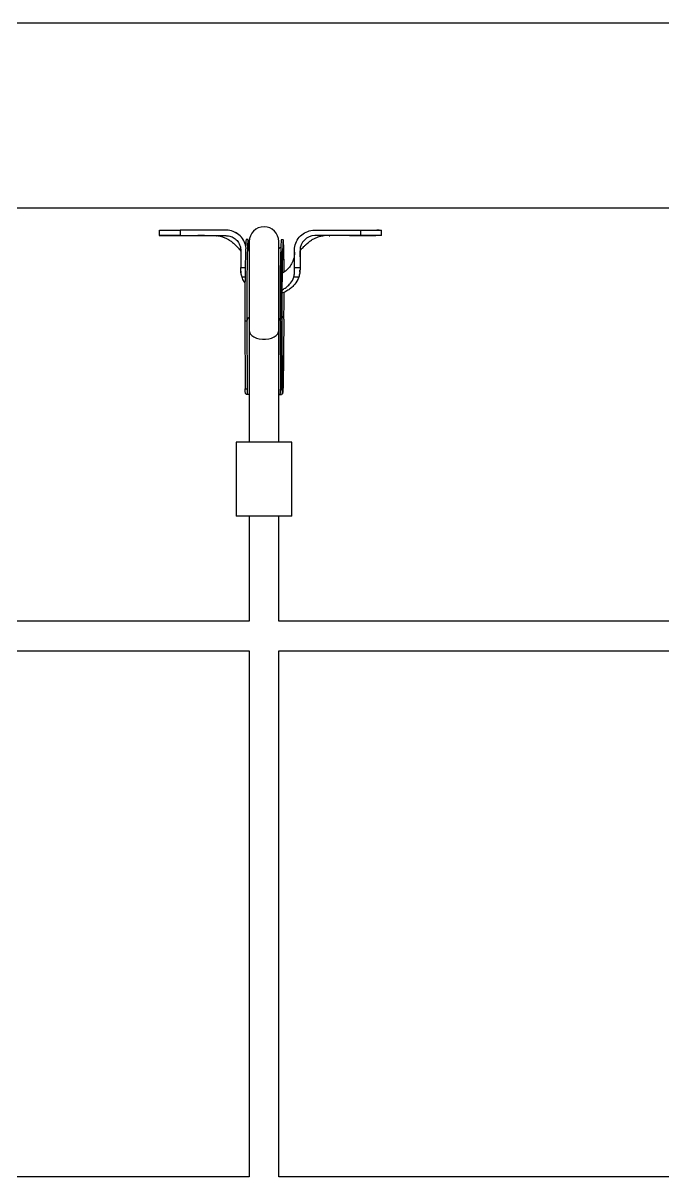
# Model space of a CAD drawing. Header units: millimetres. Extents: x -5107 to 5368, y -4871 to 3692.
# Drawn here: x -643 to -298, y 119 to 742 of the extents above; entities that cross this region are included whole.
import ezdxf

# ---------------------------------------------------------------- set-up
doc = ezdxf.new("R2010")
doc.units = ezdxf.units.MM
doc.layers.add('DIKOM_ОБЪЕКТ', color=7, linetype='Continuous')

msp = doc.modelspace()

# ---------------------------------------------------------------- linework, layer by layer
at = {"layer": 'DIKOM_ОБЪЕКТ'}
for p, q in [((-132.22, 741.71), (-1182.22, 741.71)), ((-132.22, 641.71), (-1182.22, 641.71)), ((-569.65, 629.95), (-569.65, 626.95)), ((-558.37, 629.95), (-558.37, 626.95)), ((-533.65, 629.95), (-558.37, 629.95)), ((-485.65, 629.95), (-460.93, 629.95)), ((-460.93, 629.95), (-460.93, 626.95)), ((-449.65, 626.95), (-449.65, 629.95)), ((-569.65, 626.95), (-564.37, 626.95)), ((-563.06, 626.95), (-566.16, 626.95)), ((-563.28, 626.95), (-565.53, 626.95)), ((-558.37, 626.95), (-533.65, 626.95)), ((-526.92, 627.65), (-528.67, 628.7)), ((-526.21, 626.99), (-526.54, 627.29)), ((-521.7, 624.85), (-522.7, 624.85)), ((-521.09, 623.77), (-521.09, 575.77)), ((-505.09, 575.77), (-505.09, 623.77)), ((-502.71, 624.77), (-503.71, 624.78)), ((-460.93, 626.95), (-485.65, 626.95)), ((-462.16, 626.95), (-455.53, 626.95)), ((-460.76, 626.95), (-460.36, 626.95)), ((-455.46, 626.95), (-452.72, 626.95)), ((-525.65, 618.95), (-525.65, 617.95)), ((-525.65, 617.95), (-525.65, 609.81)), ((-496.65, 617.95), (-496.65, 618.95)), ((-496.65, 609.81), (-496.65, 617.95)), ((-493.65, 618.95), (-493.65, 617.95)), ((-493.65, 617.95), (-493.65, 609.81)), ((-525.65, 609.81), (-523.27, 609.81)), ((-525.57, 607.7), (-525.55, 607.13)), ((-523.34, 604.6), (-524.98, 604.6)), ((-494.32, 604.6), (-497.03, 604.6)), ((-496.65, 609.81), (-493.65, 609.81)), ((-493.71, 607.32), (-493.7, 608.11)), ((-493.7, 607.6), (-493.68, 608.3)), ((-523.41, 580.91), (-522.41, 580.91)), ((-523.41, 580.91), (-523.23, 544.24)), ((-522.41, 580.91), (-522.23, 544.23)), ((-504.57, 581.58), (-504.42, 580.99)), ((-504.42, 580.84), (-503.42, 580.84)), ((-504.42, 580.84), (-504.23, 544.16)), ((-503.42, 580.84), (-503.41, 580.92)), ((-503.42, 580.84), (-503.23, 544.16)), ((-503.22, 543.13), (-503.41, 580.92)), ((-502.33, 581.81), (-502.77, 544.55)), ((-521.09, 575.77), (-521.09, 515.49)), ((-505.09, 515.49), (-505.09, 575.77)), ((-523.23, 544.24), (-522.23, 544.23)), ((-504.23, 544.16), (-503.23, 544.16)), ((-522.69, 541.35), (-521.64, 541.35)), ((-504.67, 541.28), (-503.61, 541.28)), ((-528.09, 515.49), (-528.09, 475.49)), ((-513.09, 515.49), (-528.09, 515.49)), ((-498.09, 515.49), (-513.09, 515.49)), ((-498.09, 475.49), (-498.09, 515.49)), ((-513.09, 475.49), (-528.09, 475.49)), ((-521.09, 475.49), (-521.09, 418.83)), ((-498.09, 475.49), (-513.09, 475.49)), ((-505.09, 418.83), (-505.09, 475.49)), ((-521.09, 418.83), (-805.09, 418.83)), ((-221.09, 418.83), (-505.09, 418.83)), ((-805.09, 402.83), (-521.09, 402.83)), ((-521.09, 402.83), (-521.09, 118.83)), ((-505.09, 402.83), (-221.09, 402.83)), ((-505.09, 118.83), (-505.09, 402.83)), ((-521.09, 118.83), (-805.09, 118.83)), ((-221.09, 118.83), (-505.09, 118.83))]:
    msp.add_line(p, q, dxfattribs=at)
at = {"layer": 'DIKOM_ОБЪЕКТ', "flags": 128}
for points in [[(-521.38, 618.91), (-521.4, 619.9), (-521.45, 621.55), (-521.5, 622.88), (-521.56, 623.88), (-521.62, 624.53), (-521.68, 624.83), (-521.75, 624.77), (-521.81, 624.36), (-521.88, 623.59), (-521.94, 622.49), (-522, 621.05), (-522.06, 619.31), (-522.12, 617.27), (-522.18, 614.96), (-522.23, 612.41), (-522.27, 609.64), (-522.31, 606.7), (-522.35, 603.6), (-522.38, 600.4), (-522.4, 597.12), (-522.42, 593.8), (-522.43, 590.48), (-522.43, 587.2), (-522.42, 584), (-522.41, 580.91)], [(-503.71, 624.78), (-503.75, 624.7), (-503.81, 624.29), (-503.88, 623.52), (-503.94, 622.42), (-504.01, 620.98), (-504.07, 619.24), (-504.12, 617.2), (-504.18, 614.89), (-504.23, 612.34), (-504.28, 609.57), (-504.32, 606.63), (-504.35, 603.53), (-504.38, 600.33), (-504.4, 597.05), (-504.42, 593.73), (-504.43, 590.41), (-504.43, 587.13), (-504.43, 583.93), (-504.42, 580.84)], [(-502.24, 607.36), (-502.24, 607.59), (-502.26, 610.48), (-502.29, 613.18), (-502.32, 615.65), (-502.36, 617.88), (-502.41, 619.83), (-502.45, 621.47), (-502.51, 622.8), (-502.56, 623.8), (-502.62, 624.45), (-502.69, 624.75), (-502.75, 624.69), (-502.81, 624.28), (-502.88, 623.52), (-502.94, 622.41), (-503.01, 620.98), (-503.07, 619.23), (-503.12, 617.19), (-503.18, 614.89), (-503.23, 612.33), (-503.28, 609.57), (-503.32, 606.62), (-503.35, 603.53), (-503.38, 600.32), (-503.4, 597.04), (-503.42, 593.73), (-503.43, 590.41), (-503.43, 587.13), (-503.43, 583.93), (-503.42, 580.84)], [(-523.05, 619.75), (-523.06, 619.31), (-523.12, 617.27), (-523.18, 614.96), (-523.23, 612.41), (-523.27, 609.65), (-523.31, 606.7), (-523.35, 603.61), (-523.38, 600.4), (-523.4, 597.12), (-523.42, 593.8), (-523.43, 590.49), (-523.43, 587.21), (-523.42, 584), (-523.41, 580.91)], [(-502.33, 581.81), (-502.3, 584.94), (-502.27, 588.17), (-502.25, 591.47), (-502.23, 594.79), (-502.23, 596.41)], [(-505.09, 582.29), (-504.58, 581.59), (-504.57, 581.58)], [(-521.09, 575.77), (-520.99, 575), (-520.53, 574), (-519.72, 573.08), (-518.6, 572.29), (-517.22, 571.66), (-515.65, 571.22), (-513.96, 571), (-512.23, 571), (-510.54, 571.22), (-508.97, 571.66), (-507.59, 572.29), (-506.47, 573.08), (-505.66, 574), (-505.2, 575), (-505.09, 575.77)]]:
    msp.add_lwpolyline(points, dxfattribs=at)
at = {"layer": 'DIKOM_ОБЪЕКТ'}
for centre, radius, start, end in [((-513.09, 623.77), 8, 0, 180), ((-505.27, 621.74), 17.71, 169.87961, 180.35966), ((-485.65, 618.95), 8, 90.00105, 179.9998), ((-519.83, 580.44), 2.63, 118.7851, 169.6058), ((-504.98, 581.4), 2.68, 8.80674, 56.04445)]:
    msp.add_arc(centre, radius, start, end, dxfattribs=at)
for points, knots in [([(-569.63, 629.95), (-569.59, 629.95), (-569.5, 629.95), (-568.66, 629.95), (-567.31, 629.95), (-565.44, 629.95), (-563.26, 629.95), (-560.88, 629.95), (-559.21, 629.95), (-558.37, 629.95)], [0, 0, 0, 0, 0.144053, 0.292537, 0.445324, 0.593806, 0.746599, 0.872024, 1, 1, 1, 1]), ([(-522.69, 619.75), (-522.7, 619.91), (-522.78, 621.3), (-523.59, 623.88), (-525.79, 626.95), (-528.89, 629.1), (-531.68, 629.89), (-533.28, 629.94), (-533.65, 629.95)], [0, 0, 0, 0, 0.029087, 0.255512, 0.481935, 0.707377, 0.932905, 1, 1, 1, 1]), ([(-496.65, 618.95), (-496.65, 619.04), (-496.64, 619.46), (-496.53, 621.12), (-495.73, 623.86), (-493.53, 626.92), (-490.45, 629.08), (-487.65, 629.89), (-486.03, 629.94), (-485.65, 629.95)], [0, 0, 0, 0, 0.014809, 0.07411, 0.288779, 0.503467, 0.71806, 0.933096, 1, 1, 1, 1]), ([(-460.93, 629.95), (-460.85, 629.95), (-460.47, 629.95), (-458.89, 629.95), (-456.58, 629.95), (-454.06, 629.95), (-452.16, 629.95), (-450.73, 629.95), (-449.91, 629.95), (-449.57, 629.95), (-449.66, 629.95), (-449.66, 629.95)], [0, 0, 0, 0, 0.011402, 0.056976, 0.240213, 0.388697, 0.541493, 0.68998, 0.842775, 0.991264, 1, 1, 1, 1]), ([(-450.82, 629.95), (-451.16, 629.95), (-451.53, 629.95), (-452.14, 629.95), (-452.17, 629.95)], [0, 0, 0, 0, 0.9540725, 1, 1, 1, 1]), ([(-558.37, 626.95), (-558.45, 626.95), (-558.86, 626.95), (-560.58, 626.95), (-562.99, 626.95), (-565.53, 626.95), (-567.37, 626.95), (-568.7, 626.95), (-569.51, 626.95), (-569.59, 626.95), (-569.63, 626.95)], [0, 0, 0, 0, 0.012363, 0.061891, 0.261115, 0.409637, 0.562458, 0.710967, 0.863782, 1, 1, 1, 1]), ([(-564.37, 626.95), (-563.99, 626.95), (-563.2, 626.95), (-561.99, 626.95), (-561.38, 626.95)], [0, 0, 0, 0, 0.492055, 1, 1, 1, 1]), ([(-564.01, 626.95), (-562.9, 626.95), (-560.56, 626.95), (-558.07, 626.95), (-556.77, 626.95)], [0, 0, 0, 0, 0.478165, 1, 1, 1, 1]), ([(-558.76, 626.95), (-557.82, 626.95), (-555.86, 626.95), (-553.35, 626.95), (-552.04, 626.95)], [0, 0, 0, 0, 0.477456, 1, 1, 1, 1]), ([(-545.2, 626.95), (-545.18, 626.95), (-545.11, 626.95), (-545.5, 626.95), (-546.33, 626.95), (-547.51, 626.95), (-548.43, 626.95), (-548.85, 626.95)], [0, 0, 0, 0, 0.064246, 0.30681, 0.549372, 0.791914, 1, 1, 1, 1]), ([(-538.84, 626.94), (-538.76, 626.94), (-538.6, 626.94), (-538.43, 626.94), (-538.35, 626.94)], [0, 0, 0, 0, 0.4981281, 1, 1, 1, 1]), ([(-538.52, 626.95), (-538.15, 626.93), (-537.45, 626.89), (-535.63, 626.41), (-533.89, 625.7), (-532.46, 624.93), (-531.37, 624.22), (-530.45, 623.57), (-529.57, 622.85), (-528.61, 622), (-527.71, 620.96), (-526.84, 620.19), (-526.24, 619.49), (-525.84, 618.98), (-525.74, 618.73), (-525.72, 618.67), (-525.71, 618.64), (-525.7, 618.61), (-525.69, 618.57), (-525.66, 618.48), (-525.66, 618.42), (-525.65, 618.37), (-525.65, 618.07), (-525.65, 617.96), (-525.65, 617.92)], [0, 0, 0, 0, 0.150022, 0.285111, 0.400981, 0.491058, 0.549652, 0.595446, 0.65344, 0.721443, 0.788229, 0.844916, 0.895825, 0.920024, 0.92445, 0.926119, 0.927579, 0.929021, 0.9306, 0.934411, 0.957287, 0.976122, 0.990797, 1, 1, 1, 1]), ([(-533.65, 626.95), (-533.42, 626.95), (-532.3, 626.92), (-530.31, 626.39), (-528.04, 624.87), (-526.4, 622.68), (-525.72, 620.58), (-525.66, 619.32), (-525.65, 618.95)], [0, 0, 0, 0, 0.0541175, 0.2683316, 0.4825345, 0.6972855, 0.9119819, 1, 1, 1, 1]), ([(-526.42, 627.25), (-526.48, 627.3), (-526.6, 627.4), (-526.71, 627.49), (-526.77, 627.54)], [0, 0, 0, 0, 0.500185, 1, 1, 1, 1]), ([(-493.65, 615.64), (-493.65, 615.6), (-493.65, 615.53), (-493.65, 615.71), (-493.65, 616.37), (-493.65, 617.1), (-493.65, 617.64), (-493.65, 618.15), (-493.65, 618.41), (-493.63, 618.49), (-493.63, 618.53), (-493.6, 618.6), (-493.59, 618.63), (-493.58, 618.66), (-493.57, 618.69), (-493.54, 618.75), (-493.45, 618.99), (-493.04, 619.5), (-492.41, 620.23), (-491.49, 621.07), (-490.55, 622.1), (-489.61, 622.95), (-488.78, 623.61), (-487.91, 624.23), (-486.83, 624.93), (-485.39, 625.7), (-483.63, 626.42), (-481.77, 626.89), (-481.06, 626.93), (-480.68, 626.95)], [0, 0, 0, 0, 0.038805, 0.073969, 0.12484, 0.172223, 0.205996, 0.22786, 0.2417, 0.25434, 0.268538, 0.271439, 0.272635, 0.273736, 0.274877, 0.276185, 0.279636, 0.298265, 0.337815, 0.388351, 0.446673, 0.49411, 0.533655, 0.567923, 0.614048, 0.684943, 0.776095, 0.882281, 1, 1, 1, 1]), ([(-477.81, 626.94), (-477.76, 626.94), (-477.66, 626.94), (-477.56, 626.94), (-477.51, 626.94)], [0, 0, 0, 0, 0.500002, 1, 1, 1, 1]), ([(-470.43, 626.95), (-470.47, 626.95), (-471.02, 626.95), (-472.01, 626.95), (-473.19, 626.95), (-473.91, 626.95), (-474.22, 626.95), (-474.14, 626.95), (-474.14, 626.95)], [0, 0, 0, 0, 0.022189, 0.263629, 0.505075, 0.746545, 0.988001, 1, 1, 1, 1]), ([(-466.97, 626.95), (-465.66, 626.95), (-463.16, 626.95), (-461.21, 626.95), (-460.28, 626.95)], [0, 0, 0, 0, 0.522434, 1, 1, 1, 1]), ([(-449.67, 626.95), (-449.66, 626.95), (-449.57, 626.95), (-449.93, 626.95), (-450.78, 626.95), (-452.22, 626.95), (-454.15, 626.95), (-456.93, 626.95), (-459.42, 626.95), (-460.93, 626.95)], [0, 0, 0, 0, 0.012296, 0.16514, 0.313684, 0.466529, 0.61506, 0.767916, 1, 1, 1, 1]), ([(-504.39, 620.44), (-504.43, 620.47), (-504.51, 620.53), (-504.92, 620), (-505.09, 619.78)], [0, 0, 0, 0, 0.5745724, 1, 1, 1, 1]), ([(-503.59, 581.66), (-503.59, 582.72), (-503.6, 584.81), (-503.61, 588.06), (-503.61, 591.26), (-503.61, 594.39), (-503.6, 597.4), (-503.59, 601.13), (-503.58, 605.35), (-503.56, 609.67), (-503.56, 613.1), (-503.58, 615.68), (-503.63, 617.5), (-503.72, 618.63), (-503.8, 619.24), (-503.93, 619.29), (-503.97, 619.31)], [0, 0, 0, 0, 0.069556, 0.136975, 0.202236, 0.265316, 0.3262, 0.384871, 0.495389, 0.596974, 0.689601, 0.773294, 0.848129, 0.91423, 0.971786, 1, 1, 1, 1]), ([(-496.65, 618), (-496.66, 617.57), (-496.68, 616.72), (-496.87, 615.47), (-497.16, 614.26), (-497.75, 612.57), (-498.87, 610.47), (-500.81, 608.32), (-502.44, 606.98), (-503.44, 606.56), (-503.58, 606.5)], [0, 0, 0, 0, 0.090612, 0.180696, 0.26866, 0.354307, 0.562583, 0.7679, 0.96954, 1, 1, 1, 1]), ([(-525.65, 608.73), (-525.65, 608.83), (-525.65, 609.19), (-525.65, 609.55), (-525.65, 609.81)], [0, 0, 0, 0, 0.256329, 1, 1, 1, 1]), ([(-524.98, 604.6), (-525.18, 605.26), (-525.57, 606.6), (-525.62, 608.02), (-525.65, 608.73)], [0, 0, 0, 0, 0.491591, 1, 1, 1, 1]), ([(-523.36, 601.51), (-523.39, 601.54), (-524, 602.26), (-524.51, 603.34), (-524.9, 604.39), (-524.98, 604.6)], [0, 0, 0, 0, 0.039744, 0.803406, 1, 1, 1, 1]), ([(-494.32, 604.6), (-494.49, 604.17), (-495.15, 602.48), (-496.68, 600.34), (-498.8, 598.39), (-500.8, 597.07), (-502.42, 596.22), (-503.43, 595.93), (-503.6, 595.88)], [0, 0, 0, 0, 0.1071992, 0.4155036, 0.5891436, 0.7628372, 0.9585308, 1, 1, 1, 1]), ([(-503.6, 597.64), (-503.46, 597.69), (-502.57, 598.02), (-501.06, 599.01), (-498.94, 600.84), (-497.63, 602.85), (-497.15, 604.27), (-497.03, 604.6)], [0, 0, 0, 0, 0.044111, 0.287573, 0.540031, 0.892533, 1, 1, 1, 1]), ([(-497.03, 604.6), (-497.01, 604.68), (-496.89, 605.09), (-496.74, 605.83), (-496.66, 606.67), (-496.64, 607.86), (-496.65, 608.85), (-496.65, 609.67), (-496.65, 609.81)], [0, 0, 0, 0, 0.048339, 0.242024, 0.435703, 0.532418, 0.919384, 1, 1, 1, 1]), ([(-493.65, 608.73), (-493.67, 608.04), (-493.72, 606.63), (-494.11, 605.28), (-494.32, 604.6)], [0, 0, 0, 0, 0.492163, 1, 1, 1, 1]), ([(-493.65, 609.81), (-493.65, 609.72), (-493.65, 609.36), (-493.65, 609), (-493.65, 608.73)], [0, 0, 0, 0, 0.256317, 1, 1, 1, 1]), ([(-522.69, 541.41), (-522.8, 541.41), (-523.05, 541.4), (-523.17, 541.97), (-523.22, 542.93), (-523.23, 543.82), (-523.23, 544.24)], [0, 0, 0, 0, 0.189179, 0.465125, 0.746966, 1, 1, 1, 1]), ([(-522.23, 544.23), (-522.22, 543.75), (-522.22, 542.78), (-522.16, 541.79), (-521.91, 541.33), (-521.54, 541.31), (-521.19, 541.5), (-521.1, 541.55)], [0, 0, 0, 0, 0.236441, 0.472969, 0.706299, 0.928096, 1, 1, 1, 1]), ([(-505.09, 541.46), (-505, 541.41), (-504.65, 541.21), (-504.38, 541.3), (-504.22, 541.84), (-504.22, 542.81), (-504.23, 543.71), (-504.23, 544.16)], [0, 0, 0, 0, 0.086125, 0.324413, 0.547711, 0.776042, 1, 1, 1, 1]), ([(-503.23, 544.16), (-503.23, 543.67), (-503.21, 542.7), (-503.24, 541.74), (-503.33, 541.27), (-503.55, 541.32), (-503.61, 541.34)], [0, 0, 0, 0, 0.295001, 0.590068, 0.881902, 1, 1, 1, 1]), ([(-503.4, 541.5), (-503.28, 541.5), (-503, 541.5), (-502.85, 542.08), (-502.78, 543.09), (-502.77, 544.06), (-502.77, 544.55)], [0, 0, 0, 0, 0.189937, 0.454984, 0.723243, 1, 1, 1, 1])]:
    msp.add_open_spline(points, degree=3, knots=knots, dxfattribs=at)

doc.saveas('drawing.dxf')
